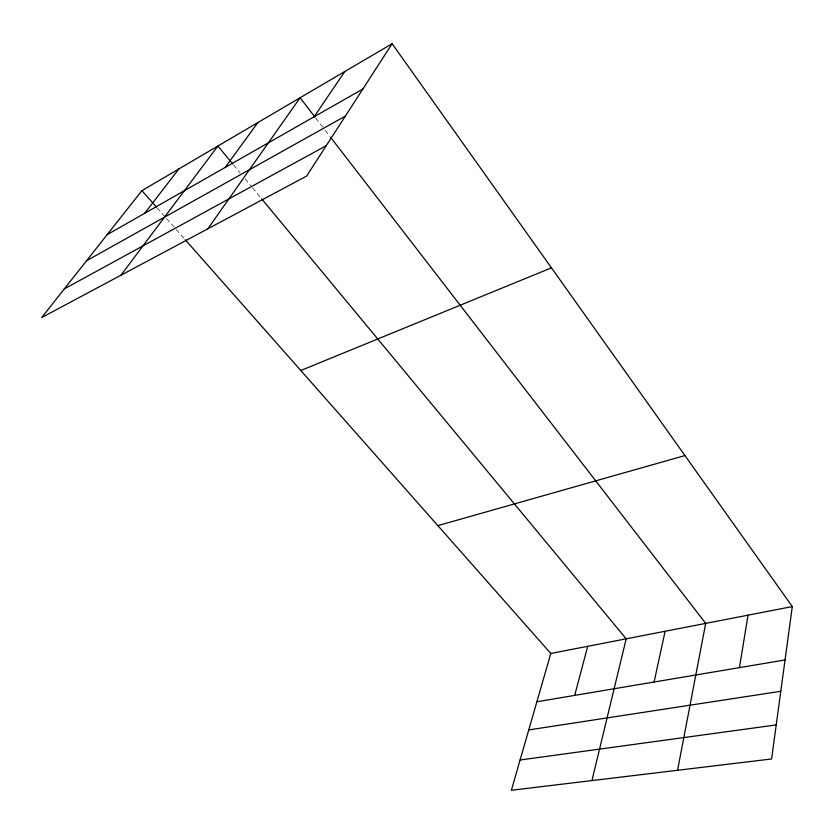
<?xml version="1.0" encoding="UTF-8"?>
<svg xmlns="http://www.w3.org/2000/svg" width="834" height="834" viewBox="0 0 834 834"><rect width="100%" height="100%" fill="white"/><g stroke="black" fill="none" stroke-linecap="round" stroke-linejoin="round"><path stroke-width="0.63" stroke-dasharray="4.17 3.13" d="M157.219 207.979L165.726 217.601M166.571 218.56L184.429 238.774M233.572 164.965L240.182 172.94M245.133 178.914L251.732 186.879M252.556 187.879L260.813 197.846M315.784 118.094L324.405 129.28M325.197 130.302L329.899 136.401"/><path stroke-width="1.25" d="M392.126 43.722L306.61 176.068L41.7 317.546L141.916 190.652L392.126 43.722L792.3 606.579L771.596 758.971L511.367 790.278L550.794 653.47L185.273 239.733M739.424 667.638L748.056 615.169M677.562 770.282L705.7 623.394L330.681 137.412M654.096 682.014L665.115 631.275M591.931 780.593L626.188 638.834L261.636 198.826M574.678 695.389L587.72 646.308M314.178 116.739L344.776 71.526M207.833 228.818L300.094 97.766L314.991 117.083M225.17 167.446L257.862 122.567M120.94 275.22L217.893 146.033L232.749 163.964M144.689 213.296L178.883 168.937M107.138 234.688L362.863 89.009M86.559 260.74L345.349 116.124M64.333 288.887L326.25 145.679M300.813 370.504L551.462 267.829M437.85 525.629L684.933 455.562M550.794 653.47L792.3 606.579M536.877 701.759L785.044 659.955M528.766 729.927L780.791 691.282M520.093 760.003L776.214 724.923M141.916 190.652L156.365 207.009"/></g></svg>
